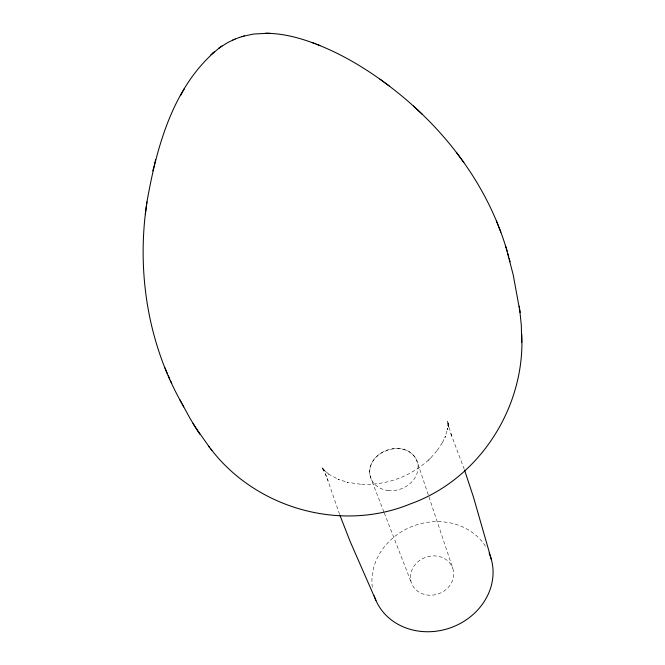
<?xml version="1.0" encoding="UTF-8"?>
<svg xmlns="http://www.w3.org/2000/svg" width="665" height="665" viewBox="0 0 665 665"><rect width="100%" height="100%" fill="white"/><g stroke="black" fill="none" stroke-linecap="round" stroke-linejoin="round"><path stroke-width="0.5" stroke-dasharray="3.33 2.49" d="M430.878 457.778L438.011 449.49L437.462 450.238L443.081 441.452L442.533 442.433L445.392 436.415L444.91 437.57L447.728 428.268L447.495 429.806L448.052 421.577L448.518 426.506L447.587 421.103L448.966 427.977L448.135 423.788M428.21 460.363L431.402 457.271M428.692 459.897C409.723 476.963 386.29 485.4 360.804 484.311L361.469 484.369L346.997 482.225L347.903 482.449L337.978 479.257L339.025 479.664L328.593 474.12L329.757 474.877L323.764 470.03L321.511 467.096L326.116 472.266L322.159 467.786L324.304 471.186L322.866 468.842L326.299 476.19M325.318 473.688L328.086 480.762M383.921 511.975L370.846 478.235C361.918 452.142 407.362 435.75 417.154 461.518L428.609 495.849M384.295 512.939L411.585 583.313M464.228 469.241L450.887 433.738L451.726 436.29L448.426 425.317M327.105 478.26L339.483 514.112M428.933 496.83L452.815 568.434A21.92 19.36 -19.8 0 1 427.121 595.009A21.92 19.36 -19.8 0 1 416.332 563.255A21.92 19.36 -19.8 0 1 452.815 568.434M372.309 587.336A61.363 54.206 -19.8 0 1 414.544 525.533A61.363 54.206 -19.8 0 1 486.057 547.179M388.003 490.496A24.622 20.615 -19.8 0 0 417.154 461.518A24.622 20.615 -19.8 0 0 376.506 456.697A24.622 20.615 -19.8 0 0 388.003 490.496"/><path stroke-width="1" d="M521.701 342.276L521.318 325.401L519.706 309.558M220.032 47.398C173.548 84.081 156.807 146.125 146.957 201.911C136.483 270.273 147.431 342.217 181.478 402.741M146.957 201.911L145.394 214.022M152.817 170.938L154.064 166.026M154.396 164.621L155.602 159.866M180.431 95.71L182.218 92.543M182.825 91.429L184.529 88.428M212.933 52.942L214.62 51.496M210.913 54.705L212.742 53.125M220.722 46.916L228.203 42.311L235.144 39.044M218.61 48.387L221.985 46.035M232.609 40.141L233.058 39.95M234.87 39.16L239.491 37.406M239.392 37.431L241.844 36.65M243.739 36.101L253.772 34.023L267.546 33.292M241.561 36.733L244.213 35.96M267.804 33.316C284.121 33.691 300.115 37.996 315.293 43.765M265.318 33.25L270.223 33.358M316.482 44.231C340.58 53.591 363.057 66.816 383.896 82.036M312.076 42.535L319.873 45.528M385.068 82.909C440.779 123.898 485.916 181.204 506.14 247.887M379.939 79.143L389.15 85.901M422.358 114.372L413.431 106.034M210.83 449C256.108 508.359 340.821 532.557 410.205 503.97C479.606 479.257 525.683 406.747 521.692 333.697M194.812 426.431L209.708 447.595M208.66 446.298L211.869 450.28M456.365 152.36L463.838 162.476M198.245 431.785L199.891 434.295M197.995 431.427L189.866 418.11L179.858 399.707M193 423.505L194.537 425.982M182.102 403.904L183.715 406.938M168.27 375.775L169.683 378.892M170.356 380.38L171.769 383.497M375.925 600.412L350.197 541.601L339.823 515.051M164.953 367.878L165.951 370.264M166.258 371.028L167.256 373.414M496.364 220.822L498.351 225.892M498.841 227.081L500.836 232.168M464.569 470.18L473.513 497.245L491.402 559.622M506.381 248.668L513.181 274.72L520.105 312.442M505.383 245.41L507.137 251.146M507.852 253.606L508.75 256.914M509.19 258.486L510.08 261.794M519.24 306.149L519.631 309.042M489.157 553.189A61.363 54.206 -19.8 0 1 451.469 627.452A61.363 54.206 -19.8 0 1 374.196 595.815"/></g></svg>
